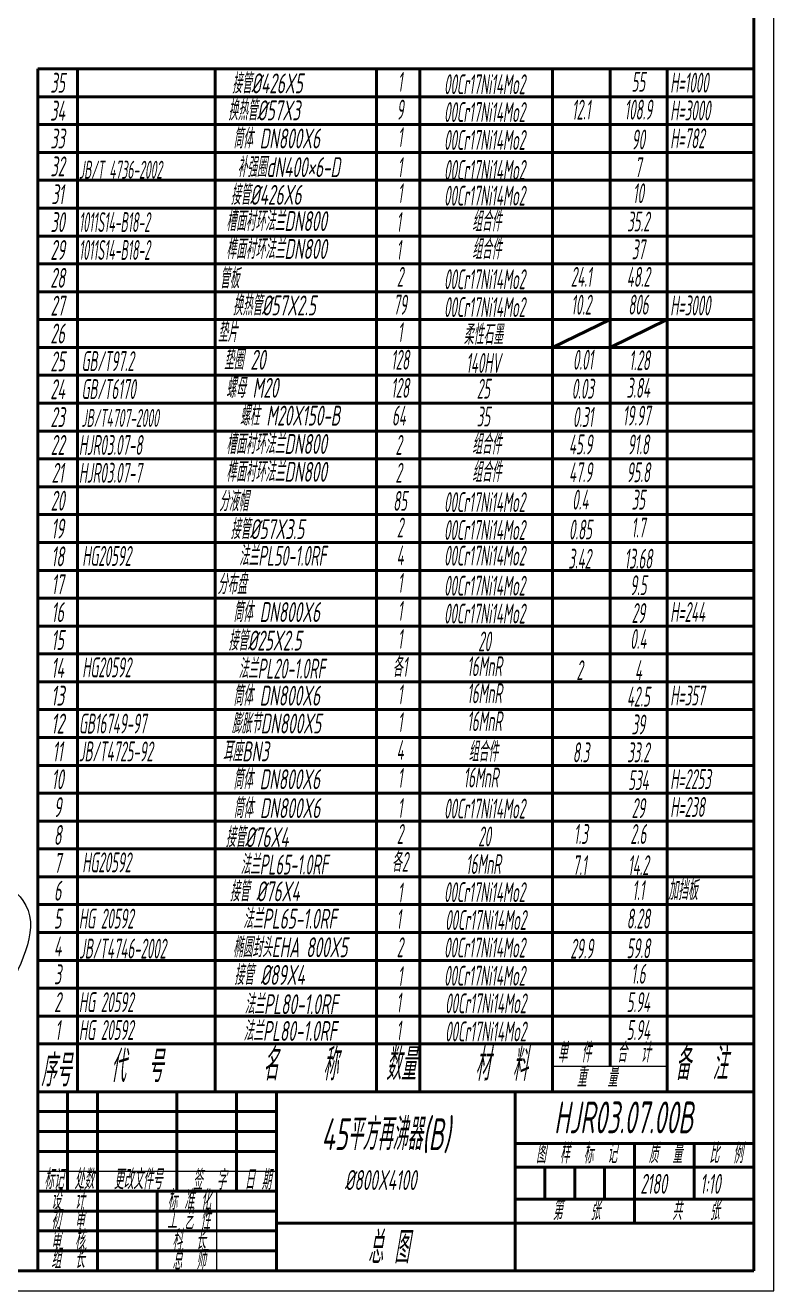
# Model space of a CAD drawing. Header units: millimetres. Extents: x 0 to 420, y 0 to 735.
# Drawn here: x 231.9 to 420, y 0 to 317.9 of the extents above; entities that cross this region are included whole.
import ezdxf
from ezdxf.enums import TextEntityAlignment as Align

# ---------------------------------------------------------------- set-up
doc = ezdxf.new("R2010")
doc.units = ezdxf.units.MM
for name, color, linetype in [('DIM', 3, 'Continuous'), ('PART', 254, 'Continuous'), ('TXT', 21, 'Continuous')]:
    doc.layers.add(name, color=color, linetype=linetype)
doc.layers.add('HATCH', color=4, linetype='Continuous', lineweight=15)
doc.styles.add('HZ', font='gbeitc.shx', dxfattribs={"width": 0.65, "bigfont": 'gbcbig.shx'})

msp = doc.modelspace()

# ---------------------------------------------------------------- linework, layer by layer
at = {"layer": 'DIM', "color": 7, "lineweight": 18}
for p, q in [((420, 0), (420, 735.44506)), ((420, 0), (420, 735.44506)), ((0, 0), (420, 0))]:
    msp.add_line(p, q, dxfattribs=at)
at = {"layer": 'DIM', "lineweight": 18}
for p, q in [((393.19763, 56.33212), (364.41333, 56.33212)), ((235, 30), (295, 30)), ((280, 5), (280, 25)), ((355, 17), (415, 17)), ((210, 0), (420, 0))]:
    msp.add_line(p, q, dxfattribs=at)
at = {"layer": 'HATCH'}
msp.add_spline([(227.17184, 116.64215), (225.22925, 105.33408), (231.29533, 98), (226.72732, 74.04215)], degree=3, dxfattribs=at)
at = {"layer": 'PART', "color": 7, "lineweight": 40}
for p, q in [((415, 5), (415, 730.44506)), ((25, 5), (415, 5))]:
    msp.add_line(p, q, dxfattribs=at)
at = {"layer": 'PART', "color": 253, "lineweight": 40}
for p, q in [((235, 307), (235, 50)), ((235, 307), (415, 307)), ((245, 307), (245, 50)), ((279.57699, 307), (279.57699, 50.33212)), ((320.12554, 307), (320.12554, 50.33212)), ((331.07534, 307), (331.07534, 50.33212)), ((364.41333, 307), (364.41333, 50.33212)), ((378.92349, 307), (378.92349, 56.33973)), ((393.19763, 307), (393.19763, 50.33212)), ((235, 300), (415, 300)), ((235, 293), (415, 293)), ((235, 286), (415, 286)), ((235, 279), (415, 279)), ((235, 279), (415, 279)), ((235, 279), (415, 279)), ((235, 272), (415, 272)), ((235, 265), (415, 265)), ((235, 258), (415, 258)), ((235, 251), (415, 251)), ((235, 244), (415, 244)), ((235, 244), (415, 244)), ((235, 244), (415, 244)), ((378.92349, 244), (364.41333, 237)), ((393.19763, 244), (378.92349, 237)), ((235, 237), (415, 237)), ((235, 230), (415, 230)), ((235, 223), (415, 223)), ((235, 223), (415, 223)), ((235, 223), (415, 223)), ((235, 216), (415, 216)), ((235, 209), (415, 209)), ((235, 202), (415, 202)), ((235, 195), (415, 195)), ((235, 188), (415, 188)), ((235, 181), (415, 181)), ((235, 174), (415, 174)), ((235, 167), (415, 167)), ((235, 160), (415, 160)), ((235, 153), (415, 153)), ((235, 153), (415, 153)), ((235, 146), (415, 146)), ((235, 139), (415, 139)), ((235, 132), (415, 132)), ((235, 125), (415, 125)), ((235, 118), (415, 118)), ((235, 111), (415, 111)), ((235, 104), (415, 104)), ((235, 97), (415, 97)), ((235, 90), (415, 90)), ((235, 83), (415, 83)), ((235, 76), (415, 76)), ((235, 69), (415, 69)), ((235, 62), (415, 62)), ((235, 5), (235, 50)), ((235, 50), (235, 5.19881)), ((235, 50), (415, 50)), ((242.5, 25), (242.5, 50)), ((250, 5), (250, 50)), ((270, 25), (270, 50)), ((285, 25), (285, 50)), ((295, 5), (295, 50)), ((355, 5), (355, 50)), ((235, 45), (295, 45)), ((235, 40), (295, 40)), ((235, 35), (295, 35)), ((355, 37), (415, 37)), ((385, 17), (385, 37)), ((400, 23), (400, 37)), ((355, 31), (415, 31)), ((362.5, 23), (362.5, 31)), ((370, 23), (370, 31)), ((377.5, 23), (377.5, 31)), ((235, 25), (295, 25)), ((265, 5), (265, 25)), ((355, 23), (415, 23)), ((235, 20), (295, 20)), ((295, 17), (415, 17)), ((235, 15), (295, 15)), ((235, 10), (295, 10))]:
    msp.add_line(p, q, dxfattribs=at)
at = {"layer": 'PART', "lineweight": 40}
for p, q in [((235, 50), (235, 146)), ((235, 50), (415, 50)), ((415, 5), (415, 50)), ((235, 5), (415, 5))]:
    msp.add_line(p, q, dxfattribs=at)

# ---------------------------------------------------------------- texts
at = {"layer": 'PART', "color": 253, "lineweight": 40, "style": 'HZ', "width": 0.55}
msp.add_text('H=244', height=5, dxfattribs=at).set_placement((393.99458, 168.04407))
at = {"layer": 'TXT', "lineweight": -3, "style": 'HZ'}
for s, width, p in [('35', 0.6, (240, 303.5)), ('接管%%C426X5', 0.65, (292.72549, 303.35316)), ('1', 0.55, (326.07534, 303.75147)), ('00Cr17Ni14Mo2', 0.55, (347.31463, 303.13798)), ('55', 0.55, (385.96411, 303.75147)), ('34', 0.6, (240, 296.5)), ('换热管%%C57X3', 0.65, (291.88349, 296.56004)), ('9', 0.55, (326.07534, 296.75147)), ('12.1', 0.55, (371.59691, 296.75147)), ('108.9', 0.55, (385.96411, 296.75147)), ('00Cr17Ni14Mo2', 0.55, (347.31463, 296.13798)), ('筒体 DN800X6', 0.65, (295.0437, 289.50747)), ('33', 0.6, (240, 289.5)), ('1', 0.55, (326.07534, 289.83212)), ('00Cr17Ni14Mo2', 0.55, (347.31463, 289.13798)), ('90', 0.55, (385.96411, 289.26592)), ('32', 0.6, (240, 282.5)), ('补强圈dN400×6-D', 0.65, (298.07077, 282.29829)), ('1', 0.55, (326.03842, 282.29829)), ('00Cr17Ni14Mo2', 0.55, (347.31463, 281.60415)), ('7', 0.55, (385.94807, 282.29829)), ('31', 0.6, (240, 275.5)), ('接管%%C426X6', 0.65, (292.38701, 275.35316)), ('1', 0.55, (326.07534, 275.75147)), ('00Cr17Ni14Mo2', 0.55, (347.31463, 275.13798)), ('10', 0.55, (385.96411, 275.75147)), ('30', 0.6, (240, 268.5)), ('槽面衬环法兰DN800', 0.65, (295.03, 268.74775)), ('1', 0.55, (325.73254, 268.52147)), ('组合件', 0.65, (347.81954, 268.67184)), ('35.2', 0.55, (385.96411, 268.63846)), ('29', 0.6, (240, 261.5)), ('榫面衬环法兰DN800', 0.65, (295.03, 261.74775)), ('1', 0.55, (325.73254, 261.52147)), ('组合件', 0.65, (347.81954, 261.67184)), ('37', 0.55, (385.96411, 261.63846)), ('28', 0.6, (240, 254.5)), ('管板', 0.65, (283.19702, 254.35316)), ('2', 0.55, (326.07534, 254.75147)), ('00Cr17Ni14Mo2', 0.55, (347.31463, 254.13798)), ('24.1', 0.55, (371.59691, 254.75147)), ('48.2', 0.55, (385.96411, 254.75147)), ('27', 0.6, (240, 247.5)), ('换热管%%C57X2.5', 0.65, (294.45737, 247.56004)), ('79', 0.55, (326.07534, 247.75147)), ('00Cr17Ni14Mo2', 0.55, (347.31463, 247.13798)), ('10.2', 0.55, (371.59691, 247.75147)), ('806', 0.55, (385.96411, 247.75147)), ('26', 0.6, (240, 240.5)), ('垫片', 0.65, (282.71115, 240.83212)), ('1', 0.55, (326.07534, 240.83212)), ('柔性石墨', 0.55, (347.02624, 240.23091)), ('25', 0.6, (240, 233.5)), ('垫圈 20', 0.65, (287.04601, 233.91186)), ('128', 0.55, (326.07534, 233.91186)), ('140HV', 0.55, (347.02624, 233.10673)), ('0.01', 0.55, (372.06249, 233.91186)), ('1.28', 0.55, (386.25834, 233.79416)), ('24', 0.6, (240, 226.5)), ('螺母 M20', 0.65, (288.92097, 226.85361)), ('128', 0.55, (326.07534, 226.85361)), ('25', 0.55, (347.02624, 226.63186)), ('0.03', 0.55, (371.99464, 226.63536)), ('3.84', 0.55, (385.94807, 226.85361)), ('螺柱 M20X150-B', 0.65, (298.41434, 219.87571)), ('23', 0.6, (240, 219.5)), ('64', 0.55, (325.78439, 219.87571)), ('35', 0.55, (347.02624, 219.64304)), ('0.31', 0.55, (372.06249, 219.5295)), ('19.97', 0.55, (385.51437, 219.87571)), ('22', 0.6, (240, 212.5)), ('槽面衬环法兰DN800', 0.65, (295.03, 212.74775)), ('2', 0.55, (325.73254, 212.52147)), ('组合件', 0.65, (347.81954, 212.67184)), ('45.9', 0.55, (371.45396, 212.63846)), ('91.8', 0.55, (385.96411, 212.63846)), ('21', 0.6, (240, 205.5)), ('榫面衬环法兰DN800', 0.65, (295.03, 205.74775)), ('2', 0.55, (325.73254, 205.52147)), ('组合件', 0.65, (347.81954, 205.67184)), ('47.9', 0.55, (371.45396, 205.63846)), ('95.8', 0.55, (385.96411, 205.63846)), ('20', 0.6, (240, 198.5)), ('分液帽', 0.65, (284.25195, 198.35316)), ('85', 0.55, (326.07534, 198.45241)), ('00Cr17Ni14Mo2', 0.55, (347.31463, 198.13798)), ('0.4', 0.55, (371.37663, 198.75147)), ('35', 0.55, (385.96411, 198.75147)), ('19', 0.6, (240, 191.5)), ('接管%%C57X3.5', 0.65, (292.72549, 191.35316)), ('2', 0.55, (326.07534, 191.75147)), ('1.7', 0.55, (385.96411, 191.75147)), ('00Cr17Ni14Mo2', 0.55, (347.31463, 191.13798)), ('0.85', 0.55, (371.41391, 191.24934)), ('法兰PL50-1.0RF', 0.6, (296.55213, 184.64535)), ('18', 0.6, (240, 184.5)), ('4', 0.55, (326.07534, 184.75147)), ('00Cr17Ni14Mo2', 0.55, (347.31463, 184.6873)), ('3.42', 0.55, (371.2205, 183.91083)), ('13.68', 0.55, (385.96411, 183.91083)), ('17', 0.6, (240, 177.5)), ('分布盘', 0.65, (283.83701, 177.50747)), ('1', 0.55, (326.07534, 177.83212)), ('00Cr17Ni14Mo2', 0.55, (347.31463, 177.13798)), ('9.5', 0.55, (385.96411, 177.26592)), ('16', 0.6, (240, 170.5)), ('筒体 DN800X6', 0.65, (295.0437, 170.50747)), ('1', 0.55, (326.07534, 170.83212)), ('00Cr17Ni14Mo2', 0.55, (347.31463, 170.13798)), ('29', 0.55, (385.96411, 170.26592)), ('15', 0.6, (240, 163.5)), ('接管%%C25X2.5', 0.65, (292.11614, 163.35316)), ('1', 0.55, (326.07534, 163.75147)), ('20', 0.55, (347.31463, 163.13798)), ('0.4', 0.55, (385.96411, 163.75147)), ('14', 0.6, (240, 156.5)), ('法兰PL20-1.0RF', 0.6, (296.3354, 156.29667)), ('各1', 0.55, (326.07534, 156.75147)), ('16MnR', 0.55, (347.31463, 156.89686)), ('2', 0.55, (371.2205, 155.91083)), ('4', 0.55, (385.96411, 155.91083)), ('13', 0.65, (240, 149.5)), ('筒体 DN800X6', 0.65, (295.0437, 149.50747)), ('1', 0.55, (326.07534, 149.83212)), ('16MnR', 0.55, (347.31463, 150.10201)), ('42.5', 0.55, (385.96411, 149.26592)), ('12', 0.65, (240, 142.5)), ('膨胀节DN800X5', 0.65, (294.98179, 142.50747)), ('1', 0.55, (326.07534, 142.83212)), ('16MnR', 0.55, (347.31463, 143.10201)), ('39', 0.55, (385.96411, 142.26592)), ('11', 0.6, (240, 135.5)), ('耳座BN3', 0.65, (287.2873, 135.50747)), ('4', 0.55, (326.07534, 135.83212)), ('组合件', 0.55, (347.02624, 135.44608)), ('8.3', 0.55, (371.54373, 135.26592)), ('33.2', 0.55, (385.96411, 135.26592)), ('10', 0.6, (240, 128.5)), ('筒体 DN800X6', 0.65, (295.0437, 128.50747)), ('1', 0.55, (326.07534, 128.83212)), ('16MnR', 0.55, (346.40064, 128.94634)), ('534', 0.55, (385.96411, 128.26592)), ('9', 0.6, (240, 121.5)), ('筒体 DN800X6', 0.65, (295.11272, 121.24868)), ('1', 0.55, (326.07534, 121.27903)), ('00Cr17Ni14Mo2', 0.55, (347.31463, 121.13798)), ('29', 0.55, (385.96411, 121.26592)), ('8', 0.6, (240, 114.5)), ('接管%%C76X4', 0.65, (290.14309, 113.94054)), ('2', 0.55, (326.07534, 114.75147)), ('20', 0.55, (347.31463, 114.13798)), ('1.3', 0.55, (371.50359, 114.75147)), ('2.6', 0.55, (385.96411, 114.75147)), ('7', 0.6, (240, 107.5)), ('法兰PL65-1.0RF', 0.6, (296.97394, 107.0684)), ('各2', 0.55, (326.07534, 107.75147)), ('16MnR', 0.55, (347.02721, 107.20305)), ('7.1', 0.55, (371.2205, 106.91083)), ('14.2', 0.55, (385.96411, 106.91083)), ('6', 0.6, (240, 100.5)), ('接管 %%C76X4', 0.65, (292.07052, 100.33378)), ('1', 0.55, (326.07534, 100.03605)), ('00Cr17Ni14Mo2', 0.55, (347.31463, 100.13798)), ('1.1', 0.55, (385.96411, 100.62849)), ('加挡板', 0.55, (397.17323, 100.62849)), ('5', 0.6, (240, 93.5)), ('法兰PL65-1.0RF', 0.65, (298.36242, 93.4543)), ('1', 0.55, (325.73254, 93.38566)), ('00Cr17Ni14Mo2', 0.55, (347.59513, 93.13083)), ('8.28', 0.55, (385.96411, 93.50264)), ('椭圆封头EHA 800X5', 0.65, (298.46797, 86.28706)), ('4', 0.6, (240, 86.5)), ('2', 0.55, (326.03842, 86.28706)), ('00Cr17Ni14Mo2', 0.55, (347.31463, 86.21204)), ('29.9', 0.55, (371.74578, 85.94381)), ('59.8', 0.55, (385.96411, 86.03089)), ('3', 0.6, (240, 79.5)), ('接管 %%C89X4', 0.65, (293.23847, 79.33378)), ('1', 0.55, (326.07534, 79.03605)), ('00Cr17Ni14Mo2', 0.55, (347.31463, 79.13798)), ('1.6', 0.55, (385.96411, 79.62849)), ('2', 0.6, (240, 72.5)), ('法兰PL80-1.0RF', 0.65, (298.69785, 71.98137)), ('1', 0.55, (325.73254, 72.38566)), ('00Cr17Ni14Mo2', 0.55, (347.59513, 72.19775)), ('5.94', 0.55, (385.96411, 72.50264)), ('1', 0.6, (240, 65.5)), ('法兰PL80-1.0RF', 0.65, (298.41734, 65.25451)), ('1', 0.55, (325.73254, 65.38566)), ('00Cr17Ni14Mo2', 0.55, (347.59513, 65.12368)), ('5.94', 0.55, (385.96411, 65.50264))]:
    msp.add_text(s, height=5, dxfattribs=dict(at, width=width)).set_placement(p, align=Align.MIDDLE_CENTER)
for s, height, width, p in [('H=1000', 5, 0.55, (393.99458, 301.04407)), ('H=3000', 5, 0.55, (393.99458, 294.04407)), ('H=782', 5, 0.55, (393.99458, 287.04407)), ('JB/T 4736-2002', 4.5, 0.55, (245.37968, 279.41955)), ('1011S14-B18-2', 5, 0.5, (245.34957, 266)), ('1011S14-B18-2', 5, 0.5, (245.34957, 259)), ('H=3000', 5, 0.55, (393.99458, 245.04407)), ('GB/T97.2', 5, 0.55, (246, 231.07974)), ('GB/T6170', 5, 0.55, (246, 224.0436)), ('JB/T4707-2000', 4.5, 0.55, (246, 217.0436)), ('HJR03.07-8', 5, 0.55, (245.34957, 210)), ('HJR03.07-7', 5, 0.55, (245.34957, 203)), ('HG20592', 5, 0.55, (246.20458, 182.1257)), ('HG20592', 5, 0.55, (246.20458, 154.1257)), ('H=357', 5, 0.55, (393.99458, 147.04407)), ('GB16749-97', 5, 0.55, (245.34957, 140)), ('JB/T4725-92', 5, 0.55, (245.34957, 133)), ('H=2253', 5, 0.55, (393.99458, 126.04407)), ('H=238', 5, 0.55, (393.99458, 119.04407)), ('HG20592', 5, 0.55, (246.20458, 105.1257)), ('HG 20592', 5, 0.55, (245.34957, 91)), ('JB/T4746-2002', 5, 0.55, (245.42187, 83.45495)), ('HG 20592', 5, 0.55, (245.34957, 70)), ('HG 20592', 5, 0.55, (245.34957, 63)), ('单  件', 5, 0.65, (365.68704, 57.34073)), ('合  计', 5, 0.65, (380.63388, 57.34073)), ('备  注', 8, 0.65, (395.23432, 52.95885)), ('重   量', 5, 0.65, (370.48607, 51.19102)), ('HJR03.07.00B', 8, 0.65, (364.81524, 39.54621)), ('45平方再沸器(B)', 8, 0.65, (306.30449, 35.31945)), ('%%C800X4100', 5, 0.65, (312.1779, 25.29885)), ('2180', 5, 0.6, (386.46564, 24.3514)), ('1:10', 5, 0.6, (401.49751, 24.3514)), ('总 图', 8, 0.65, (318.00038, 6.86425))]:
    msp.add_text(s, height=height, dxfattribs=dict(at, width=width)).set_placement(p)
at = {"layer": 'TXT', "lineweight": -3, "style": 'HZ', "width": 0.65}
for s, height, p in [('代  号', 8, (259.87391, 52.38844)), ('名    称', 8, (301.0048, 52.83281)), ('数量', 8, (326.27013, 52.88399)), ('材  料', 8, (351.50186, 52.79407)), ('图  样  标  记', 5, (370.41997, 32.00225)), ('质  量', 5, (392.74555, 32.00225)), ('比  例', 5, (407.99493, 32.0067)), ('标记', 5, (239.05392, 25.50312)), ('处数', 5, (246.64045, 25.50312)), ('更改文件号', 5, (260.20939, 25.47009)), ('签  字', 5, (278.15665, 25.34974)), ('日 期', 5, (290.33025, 25.36312)), ('设  计', 5, (242.58075, 20.39145)), ('标 准 化', 5, (273.02572, 20.28152)), ('第    张', 5, (370.42204, 17.74244)), ('共    张', 5, (400.43217, 17.74244)), ('初  审', 5, (242.58075, 15.49705)), ('工 艺 性', 5, (272.92135, 15.34378)), ('审  核', 5, (242.58075, 10.27102)), ('科  长', 5, (273.02572, 10.34074)), ('组  长', 5, (242.58075, 5.55958)), ('总  师', 5, (273.02572, 5.27574))]:
    msp.add_text(s, height=height, dxfattribs=at).set_placement(p, align=Align.CENTER)
msp.add_text('序号', height=8, dxfattribs=at).set_placement((239.56601, 55.7581), align=Align.MIDDLE)

doc.saveas('drawing.dxf')
